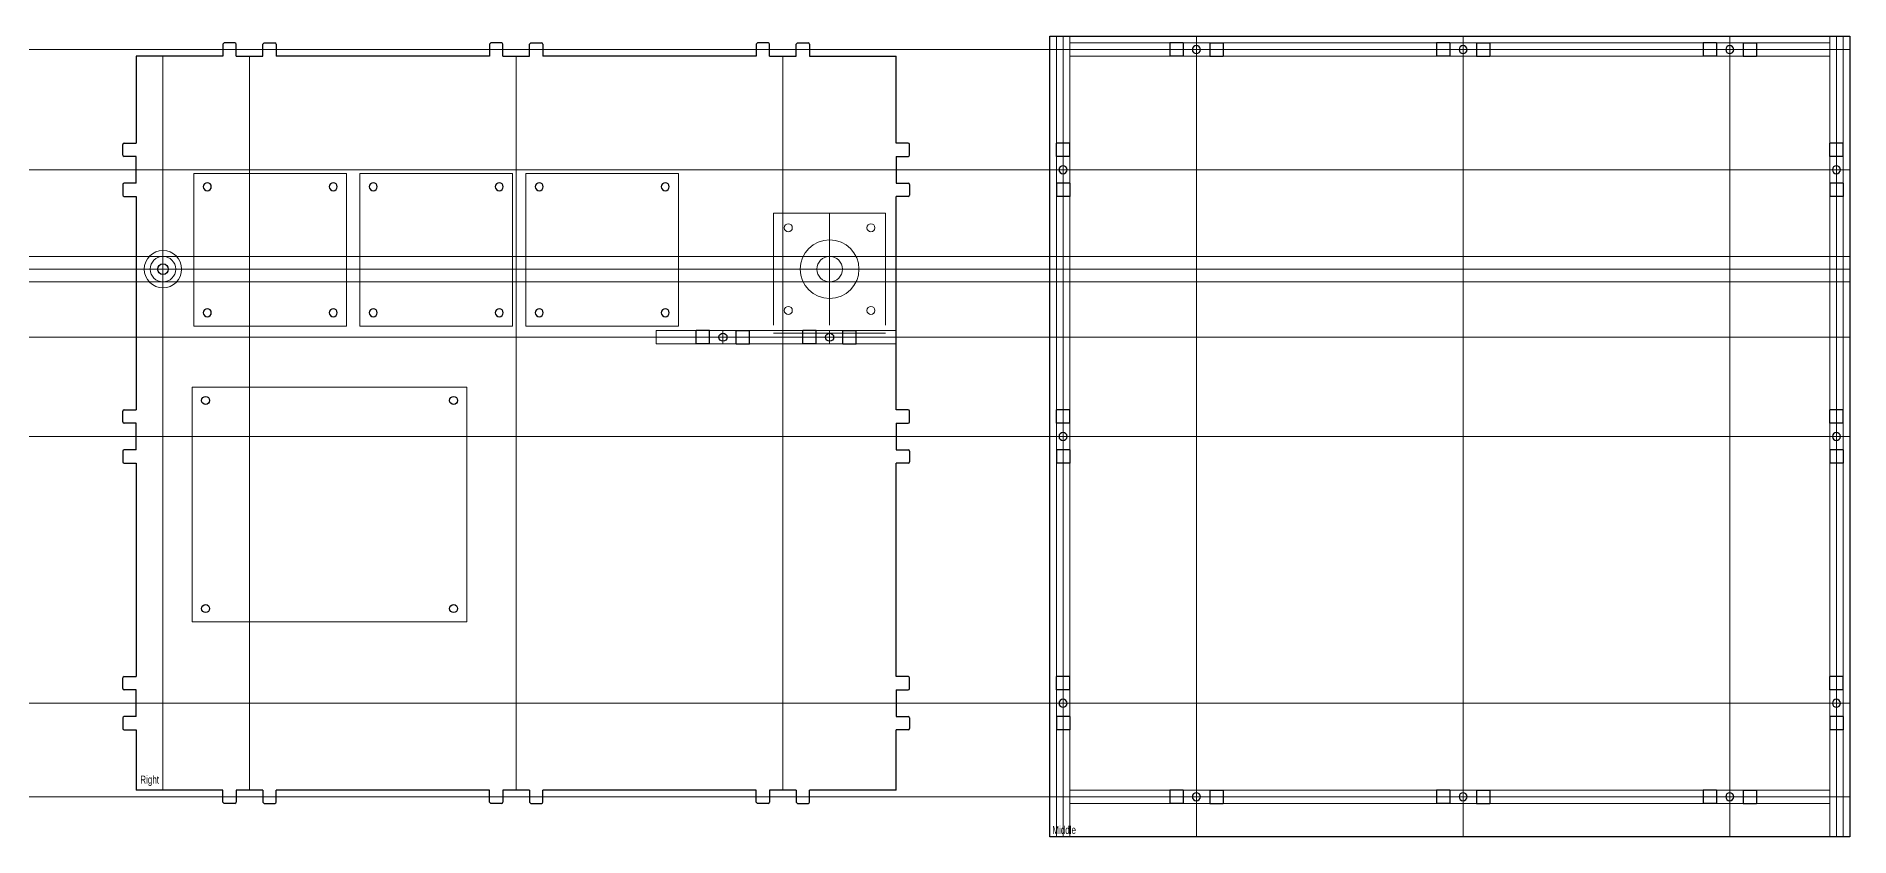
# Model space of a CAD drawing. Header units: millimetres. Extents: x -350 to 1150, y -685 to 800.
# Drawn here: x 470 to 1150, y 0 to 300 of the extents above; entities that cross this region are included whole.
import ezdxf

# ---------------------------------------------------------------- set-up
doc = ezdxf.new("R2010")
doc.units = ezdxf.units.MM
doc.layers.get('0').update_dxf_attribs({"linetype": 'CONTINUOUS', "lineweight": 25, "true_color": 0x000000})
for name, color, linetype, lineweight, true_color in [('Drawing - Pulley', 5, 'CONTINUOUS', 0, 0x0000ff), ('Drawing-Motor', 1, 'CONTINUOUS', 0, 0xff0000), ('Drawing-Walls', 2, 'CONTINUOUS', 0, 0xffff00), ('Drawings', 5, 'CONTINUOUS', 0, 0x0000ff), ('Old Motor', 7, 'CONTINUOUS', 0, 0x000000), ('Text', 1, 'CONTINUOUS', 0, 0xff0000), ('Y Bearing Bracket', 7, 'CONTINUOUS', 0, 0x000000)]:
    doc.layers.add(name, color=color, linetype=linetype, lineweight=lineweight, true_color=true_color)
doc.styles.get("Standard").update_dxf_attribs({"font": 'txt', "width": 0.75})

# ---------------------------------------------------------------- blocks, each defined once
blk = doc.blocks.new('tabs-20')
for p, q in [((-10, -4.5), (-10, 0)), ((-5, 0), (-5, -4.5)), ((5, 0), (-5, 0)), ((-5.5, -5), (-9.5, -5)), ((5, 0), (5, -4.5)), ((5.5, -5), (9.5, -5)), ((10, -4.5), (10, 0))]:
    blk.add_line(p, q)
for centre, start, end in [((-9.5, -4.5), 180, 270), ((-5.5, -4.5), 270, 0), ((5.5, -4.5), 180, 270), ((9.5, -4.5), 270, 0)]:
    blk.add_arc(centre, 0.5, start, end)
blk = doc.blocks.new('holes-20')
for p, q in [((-5, 2.5), (-10, 2.5)), ((-10, 2.5), (-10, -2.5)), ((-5, 2.5), (-5, -2.5)), ((5, 2.5), (10, 2.5)), ((5, 2.5), (5, -2.5)), ((10, 2.5), (10, -2.5)), ((-5, -2.5), (-10, -2.5)), ((5, -2.5), (10, -2.5))]:
    blk.add_line(p, q)
blk.add_circle((0, 0), 1.5)
blk = doc.blocks.new('stepperdriverboardholes')
for centre in [(-23.62, 23.62), (23.62, 23.62), (-23.62, -23.62), (23.62, -23.62)]:
    blk.add_circle(centre, 1.5)
at = {"layer": 'Drawings'}
for p, q in [((28.62, 28.62), (-28.62, 28.62)), ((-28.62, 28.62), (-28.62, -28.62)), ((28.62, -28.62), (28.62, 28.62)), ((-28.62, -28.62), (28.62, -28.62))]:
    blk.add_line(p, q, dxfattribs=at)

msp = doc.modelspace()

# ---------------------------------------------------------------- linework, layer by layer
for p, q in [((850, 300), (1150, 300)), ((850, 0), (850, 300)), ((1150, 300), (1150, 0)), ((507.5, 292.5), (507.5, 260)), ((540, 292.5), (507.5, 292.5)), ((640, 292.5), (560, 292.5)), ((740, 292.5), (660, 292.5)), ((760, 292.5), (792.5, 292.5)), ((792.5, 260), (792.5, 292.5)), ((507.5, 240), (507.5, 160)), ((792.5, 160), (792.5, 240)), ((507.5, 140), (507.5, 60)), ((792.5, 60), (792.5, 140)), ((507.5, 40), (507.5, 17.5)), ((792.5, 17.5), (792.5, 40)), ((540, 17.5), (507.5, 17.5)), ((640, 17.5), (560, 17.5)), ((740, 17.5), (660, 17.5)), ((792.5, 17.5), (760, 17.5)), ((1150, 0), (850, 0))]:
    msp.add_line(p, q)
for centre, radius in [((517.5, 212.72), 2), ((533.5, 163.5), 1.5), ((626.5, 163.5), 1.5), ((533.5, 85.5), 1.5), ((626.5, 85.5), 1.5)]:
    msp.add_circle(centre, radius)
at = {"layer": 'Drawing - Pulley'}
for p, q in [((517.5, 292.5), (517.5, 17.5)), ((1150, 217.5), (-317.5, 217.5)), ((-317.5, 207.95), (1150, 207.95))]:
    msp.add_line(p, q, dxfattribs=at)
for centre, radius in [((517.5, 212.72), 7), ((517.5, 212.72), 4.78), ((767.5, 212.72), 4.78)]:
    msp.add_circle(centre, radius, dxfattribs=at)
at = {"layer": 'Drawing-Motor'}
for p, q in [((746.5, 233.72), (788.5, 233.72)), ((746.5, 191.72), (746.5, 233.72)), ((767.5, 191.72), (767.5, 233.72)), ((788.5, 191.72), (788.5, 233.72)), ((-350, 212.72), (1150, 212.72)), ((746.5, 188.72), (788.5, 188.72))]:
    msp.add_line(p, q, dxfattribs=at)
at = {"layer": 'Drawing-Walls'}
for p, q in [((852.5, 0), (852.5, 300)), ((857.5, 0), (857.5, 300)), ((1142.5, 300), (1142.5, 0)), ((1147.5, 300), (1147.5, 0)), ((857.5, 297.5), (1142.5, 297.5)), ((857.5, 292.5), (1142.5, 292.5)), ((702.5, 189.72), (792.5, 189.72)), ((702.5, 189.72), (702.5, 184.72)), ((702.5, 184.72), (792.5, 184.72)), ((792.5, 189.72), (792.5, 184.72)), ((857.5, 17.5), (1142.5, 17.5)), ((857.5, 12.5), (1142.5, 12.5))]:
    msp.add_line(p, q, dxfattribs=at)
at = {"layer": 'Drawings'}
for p, q in [((855, 0), (855, 300)), ((905, 300), (905, 0)), ((1005, 300), (1005, 0)), ((1105, 300), (1105, 0)), ((1145, 300), (1145, 0)), ((-350, 295), (1150, 295)), ((550, 292.5), (550, 17.5)), ((650, 292.5), (650, 17.5)), ((750, 292.5), (750, 17.5)), ((-350, 250), (1150, 250)), ((-342.5, 187.22), (1150, 187.22)), ((727.5, 189.72), (727.5, 184.72)), ((767.5, 189.72), (767.5, 184.72)), ((631.5, 168.5), (528.5, 168.5)), ((528.5, 168.5), (528.5, 80.5)), ((631.5, 168.5), (631.5, 80.5)), ((-350, 150), (1150, 150)), ((631.5, 80.5), (528.5, 80.5)), ((-350, 50), (1150, 50)), ((-350, 15), (1150, 15))]:
    msp.add_line(p, q, dxfattribs=at)
at = {"layer": 'Old Motor'}
for centre, radius in [((752, 228.22), 1.5), ((782.99, 228.22), 1.5), ((767.5, 212.72), 11), ((752, 197.23), 1.5), ((782.99, 197.23), 1.5)]:
    msp.add_circle(centre, radius, dxfattribs=at)
at = {"layer": 'Y Bearing Bracket'}
msp.add_line((737.5, 189.72), (717.5, 189.72), dxfattribs=at)

# ---------------------------------------------------------------- block references
for name, p, rotation in [('tabs-20', (550, 292.5), 180), ('tabs-20', (650, 292.5), 180), ('tabs-20', (750, 292.5), 180), ('tabs-20', (507.5, 250), -90), ('tabs-20', (792.5, 250), 90), ('holes-20', (727.5, 187.22), 180), ('holes-20', (767.5, 187.22), 180), ('tabs-20', (507.5, 150), -90), ('tabs-20', (792.5, 150), 90), ('tabs-20', (507.5, 50), -90), ('tabs-20', (792.5, 50), 90)]:
    msp.add_blockref(name, p, dxfattribs=dict(rotation=rotation))
at = {"yscale": -1}
for p, rotation in [((905, 295), 180), ((1005, 295), 180), ((1105, 295), 180), ((855, 250), 89.99999999999999), ((1145, 250), 89.99999999999999), ((855, 150), 89.99999999999999), ((1145, 150), 89.99999999999999), ((855, 50), 89.99999999999999), ((1145, 50), 89.99999999999999), ((905, 15), 180), ((1005, 15), 180), ((1105, 15), 180)]:
    msp.add_blockref('holes-20', p, dxfattribs=dict(at, rotation=rotation))
for p in [(557.76, 220), (620, 220), (682.24, 220)]:
    msp.add_blockref('stepperdriverboardholes', p, dxfattribs=at)
for p in [(550, 17.5), (650, 17.5), (750, 17.5)]:
    msp.add_blockref('tabs-20', p)

# ---------------------------------------------------------------- texts
at = {"layer": 'Text', "char_height": 3, "width": 100, "attachment_point": 7}
for s, insert in [('Right', (509, 19)), ('Middle', (851, 1))]:
    msp.add_mtext(s, dxfattribs=dict(at, insert=insert))

doc.saveas('drawing.dxf')
